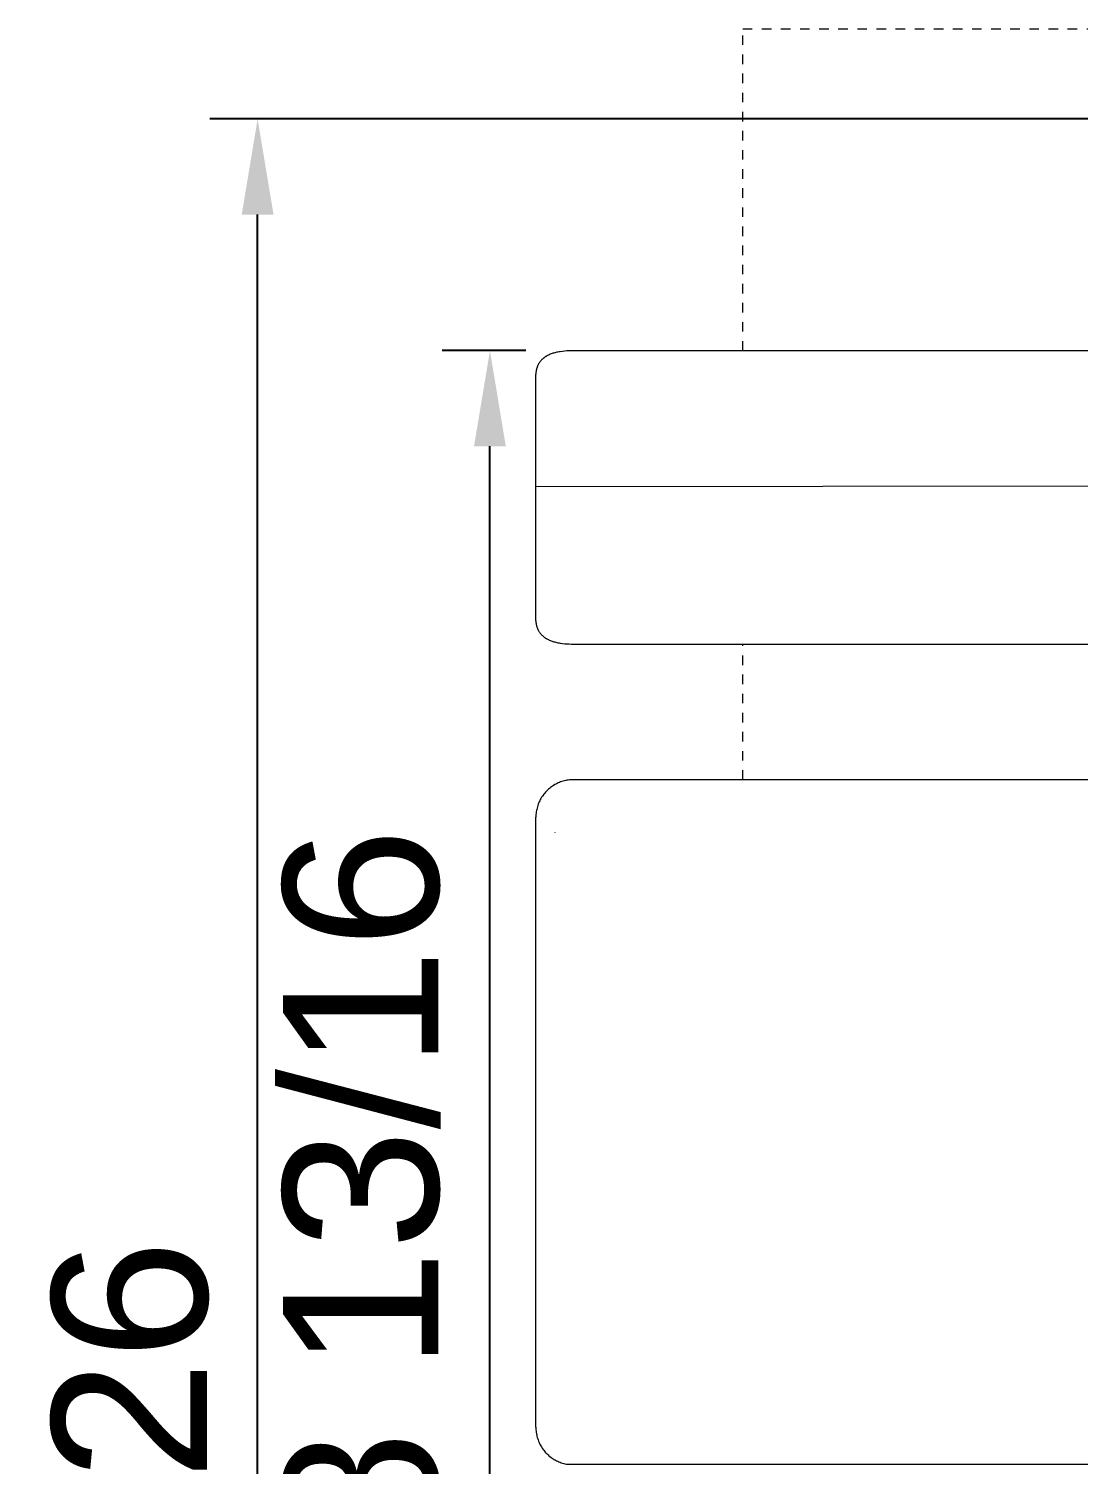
# Model space of a CAD drawing. Header units: inches. Extents: x -9 to 187, y -3 to 135.
# Drawn here: x -7.25 to 3.73, y 60.67 to 75.7 of the extents above; entities that cross this region are included whole.
import ezdxf

# ---------------------------------------------------------------- set-up
doc = ezdxf.new("R2010")
doc.units = ezdxf.units.IN
doc.linetypes.add('HIDDEN', pattern=[1.905, 1.27, -0.635])
for name, color, linetype, lineweight in [('ZANO_R', 7, 'Continuous', 0), ('ZANO_R_przerywana', 250, 'HIDDEN', 0), ('ZANO_W', 1, 'Continuous', 0)]:
    doc.layers.add(name, color=color, linetype=linetype, lineweight=lineweight)
doc.styles.get("Standard").update_dxf_attribs({"font": 'arial.ttf'})
doc.dimstyles.new('amerykanie', dxfattribs={"dimtxt": 50, "dimasz": 50, "dimexe": 0.5, "dimexo": 0.5, "dimgap": 1, "dimtad": 1, "dimdec": 0, "dimzin": 0, "dimlunit": 5, "dimtxsty": 'Standard', "dimcen": 0.09, "dimclrd": 1, "dimclre": 1, "dimclrt": 1, "dimazin": 0, "dimtfac": 1, "dimtdec": 0, "dimtmove": 0, "dimatfit": 3, "dimfxl": 1, "dimtzin": 0, "dimarcsym": 1})

# ---------------------------------------------------------------- blocks, each defined once
blk = doc.blocks.new('*D363')
at = {"layer": 'ZANO_W', "color": 1, "lineweight": -2}
for p, q in [((-2.052, 72.326), (-2.926, 72.326)), ((-2.426, 54.503), (-2.426, 71.326)), ((-2.052, 53.503), (-2.926, 53.503))]:
    blk.add_line(p, q, dxfattribs=at)
at = {"layer": 'ZANO_W', "color": 1}
for points in [[(-2.26, 71.326), (-2.593, 71.326), (-2.426, 72.326)], [(-2.593, 54.503), (-2.26, 54.503), (-2.426, 53.503)]]:
    blk.add_solid(points, dxfattribs=at)
at = {"layer": 'ZANO_W', "color": 1, "insert": (-3.767, 62.914), "char_height": 1.625, "attachment_point": 5, "rotation": 90}
blk.add_mtext('18 13/16', dxfattribs=at)
blk = doc.blocks.new('*D364')
at = {"layer": 'ZANO_W', "color": 1, "lineweight": -2}
for p, q in [((4.744, 74.751), (-5.358, 74.751)), ((-4.858, 49.769), (-4.858, 73.751)), ((4.744, 48.769), (-5.358, 48.769))]:
    blk.add_line(p, q, dxfattribs=at)
at = {"layer": 'ZANO_W', "color": 1}
for points in [[(-4.691, 73.751), (-5.024, 73.751), (-4.858, 74.751)], [(-5.024, 49.769), (-4.691, 49.769), (-4.858, 48.769)]]:
    blk.add_solid(points, dxfattribs=at)
at = {"layer": 'ZANO_W', "color": 1, "insert": (-6.187, 61.76), "char_height": 1.625, "attachment_point": 5, "rotation": 90}
blk.add_mtext('26', dxfattribs=at)

msp = doc.modelspace()

# ---------------------------------------------------------------- linework, layer by layer
at = {"layer": 'ZANO_R'}
for p, q in [((-1.80527, 72.28372), (-1.81463, 72.27935)), ((-1.79577, 72.28779), (-1.80527, 72.28372)), ((-1.78614, 72.29155), (-1.79577, 72.28779)), ((-1.7764, 72.29504), (-1.78614, 72.29155)), ((-1.76658, 72.29825), (-1.7764, 72.29504)), ((-1.75668, 72.30122), (-1.76658, 72.29825)), ((-1.74673, 72.30394), (-1.75668, 72.30122)), ((-1.73675, 72.30645), (-1.74673, 72.30394)), ((-1.72559, 72.30901), (-1.73675, 72.30645)), ((-1.7143, 72.31136), (-1.72559, 72.30901)), ((-1.70286, 72.3135), (-1.7143, 72.31136)), ((-1.69125, 72.31546), (-1.70286, 72.3135)), ((-1.66743, 72.31883), (-1.69125, 72.31546)), ((-1.64268, 72.32154), (-1.66743, 72.31883)), ((-1.62033, 72.32338), (-1.64268, 72.32154)), ((-1.59767, 72.32469), (-1.62033, 72.32338)), ((-1.57475, 72.32548), (-1.59767, 72.32469)), ((-1.5516, 72.32574), (-1.57475, 72.32548)), ((12.03027, 72.32574), (-1.5516, 72.32574)), ((-1.9391, 72.13197), (-1.94027, 72.12701)), ((-1.93781, 72.1369), (-1.9391, 72.13197)), ((-1.93641, 72.14179), (-1.93781, 72.1369)), ((-1.93488, 72.14664), (-1.93641, 72.14179)), ((-1.93324, 72.15144), (-1.93488, 72.14664)), ((-1.93149, 72.15619), (-1.93324, 72.15144)), ((-1.92963, 72.16089), (-1.93149, 72.15619)), ((-1.92736, 72.16619), (-1.92963, 72.16089)), ((-1.92494, 72.17145), (-1.92736, 72.16619)), ((-1.92238, 72.17665), (-1.92494, 72.17145)), ((-1.91967, 72.18178), (-1.92238, 72.17665)), ((-1.91683, 72.18686), (-1.91967, 72.18178)), ((-1.91384, 72.19185), (-1.91683, 72.18686)), ((-1.91072, 72.19677), (-1.91384, 72.19185)), ((-1.90747, 72.20161), (-1.91072, 72.19677)), ((-1.90409, 72.20636), (-1.90747, 72.20161)), ((-1.90059, 72.21101), (-1.90409, 72.20636)), ((-1.89697, 72.21556), (-1.90059, 72.21101)), ((-1.89322, 72.22001), (-1.89697, 72.21556)), ((-1.88937, 72.22436), (-1.89322, 72.22001)), ((-1.88541, 72.22859), (-1.88937, 72.22436)), ((-1.88134, 72.2327), (-1.88541, 72.22859)), ((-1.87718, 72.2367), (-1.88134, 72.2327)), ((-1.87352, 72.24007), (-1.87718, 72.2367)), ((-1.86983, 72.24333), (-1.87352, 72.24007)), ((-1.8661, 72.24649), (-1.86983, 72.24333)), ((-1.86234, 72.24954), (-1.8661, 72.24649)), ((-1.85854, 72.2525), (-1.86234, 72.24954)), ((-1.85471, 72.25536), (-1.85854, 72.2525)), ((-1.85084, 72.25813), (-1.85471, 72.25536)), ((-1.84694, 72.26081), (-1.85084, 72.25813)), ((-1.84301, 72.2634), (-1.84694, 72.26081)), ((-1.83905, 72.26591), (-1.84301, 72.2634)), ((-1.83506, 72.26834), (-1.83905, 72.26591)), ((-1.83103, 72.27068), (-1.83506, 72.26834)), ((-1.82289, 72.27516), (-1.83103, 72.27068)), ((-1.81463, 72.27935), (-1.82289, 72.27516)), ((-1.94521, 72.08668), (-1.94527, 72.08162)), ((-1.94527, 71.01159), (-1.94527, 72.08162)), ((-1.94503, 72.09174), (-1.94521, 72.08668)), ((-1.94472, 72.09681), (-1.94503, 72.09174)), ((-1.94428, 72.10187), (-1.94472, 72.09681)), ((-1.94373, 72.10693), (-1.94428, 72.10187)), ((-1.94305, 72.11198), (-1.94373, 72.10693)), ((-1.94225, 72.11701), (-1.94305, 72.11198)), ((-1.94132, 72.12202), (-1.94225, 72.11701)), ((-1.94027, 72.12701), (-1.94132, 72.12202)), ((-1.94527, 69.49877), (-1.94527, 71.01159)), ((-1.94527, 70.90566), (12.03027, 70.91451)), ((-1.94527, 69.49877), (-1.94521, 69.49372)), ((-1.94521, 69.49372), (-1.94503, 69.48866)), ((-1.94503, 69.48866), (-1.94472, 69.48359)), ((-1.94472, 69.48359), (-1.94428, 69.47853)), ((-1.94428, 69.47853), (-1.94373, 69.47347)), ((-1.94373, 69.47347), (-1.94305, 69.46842)), ((-1.94305, 69.46842), (-1.94225, 69.46339)), ((-1.94225, 69.46339), (-1.94132, 69.45838)), ((-1.94132, 69.45838), (-1.94027, 69.45339)), ((-1.94027, 69.45339), (-1.9391, 69.44843)), ((-1.9391, 69.44843), (-1.93781, 69.4435)), ((-1.93781, 69.4435), (-1.93641, 69.43861)), ((-1.93641, 69.43861), (-1.93488, 69.43376)), ((-1.93488, 69.43376), (-1.93324, 69.42896)), ((-1.93324, 69.42896), (-1.93149, 69.42421)), ((-1.93149, 69.42421), (-1.92963, 69.41951)), ((-1.92963, 69.41951), (-1.92736, 69.4142)), ((-1.92736, 69.4142), (-1.92494, 69.40895)), ((-1.92494, 69.40895), (-1.92238, 69.40375)), ((-1.92238, 69.40375), (-1.91967, 69.39861)), ((-1.91967, 69.39861), (-1.91683, 69.39354)), ((-1.91683, 69.39354), (-1.91384, 69.38854)), ((-1.91384, 69.38854), (-1.91072, 69.38362)), ((-1.91072, 69.38362), (-1.90747, 69.37879)), ((-1.90747, 69.37879), (-1.90409, 69.37404)), ((-1.90409, 69.37404), (-1.90059, 69.36939)), ((-1.90059, 69.36939), (-1.89697, 69.36483)), ((-1.89697, 69.36483), (-1.89322, 69.36038)), ((-1.89322, 69.36038), (-1.88937, 69.35604)), ((-1.88937, 69.35604), (-1.88541, 69.35181)), ((-1.88541, 69.35181), (-1.88134, 69.3477)), ((-1.88134, 69.3477), (-1.87718, 69.3437)), ((-1.87718, 69.3437), (-1.87352, 69.34033)), ((-1.87352, 69.34033), (-1.86983, 69.33707)), ((-1.86983, 69.33707), (-1.8661, 69.33391)), ((-1.8661, 69.33391), (-1.86234, 69.33085)), ((-1.86234, 69.33085), (-1.85854, 69.3279)), ((-1.85854, 69.3279), (-1.85471, 69.32504)), ((-1.85471, 69.32504), (-1.85084, 69.32227)), ((-1.85084, 69.32227), (-1.84694, 69.31959)), ((-1.84694, 69.31959), (-1.84301, 69.317)), ((-1.84301, 69.317), (-1.83905, 69.31449)), ((-1.83905, 69.31449), (-1.83506, 69.31206)), ((-1.83506, 69.31206), (-1.83103, 69.30971)), ((-1.83103, 69.30971), (-1.82289, 69.30524)), ((-1.82289, 69.30524), (-1.81463, 69.30105)), ((-1.81463, 69.30105), (-1.80527, 69.29667)), ((-1.80527, 69.29667), (-1.79577, 69.29261)), ((-1.79577, 69.29261), (-1.78614, 69.28885)), ((-1.78614, 69.28885), (-1.7764, 69.28536)), ((-1.7764, 69.28536), (-1.76658, 69.28215)), ((-1.76658, 69.28215), (-1.75668, 69.27918)), ((-1.75668, 69.27918), (-1.74673, 69.27645)), ((-1.74673, 69.27645), (-1.73675, 69.27395)), ((-1.73675, 69.27395), (-1.72559, 69.27139)), ((-1.72559, 69.27139), (-1.7143, 69.26904)), ((-1.7143, 69.26904), (-1.70286, 69.26689)), ((-1.70286, 69.26689), (-1.69125, 69.26494)), ((-1.69125, 69.26494), (-1.66743, 69.26157)), ((-1.66743, 69.26157), (-1.64268, 69.25886)), ((-1.64268, 69.25886), (-1.62033, 69.25702)), ((-1.62033, 69.25702), (-1.59767, 69.2557)), ((-1.59767, 69.2557), (-1.57475, 69.25492)), ((-1.57475, 69.25492), (-1.5516, 69.25466)), ((-1.5516, 69.25466), (12.03027, 69.25466)), ((-1.75993, 67.77603), (-1.77144, 67.76858)), ((-1.74816, 67.78307), (-1.75993, 67.77603)), ((-1.73615, 67.78969), (-1.74816, 67.78307)), ((-1.72392, 67.7959), (-1.73615, 67.78969)), ((-1.71148, 67.80167), (-1.72392, 67.7959)), ((-1.69884, 67.807), (-1.71148, 67.80167)), ((-1.68603, 67.81189), (-1.69884, 67.807)), ((-1.67305, 67.81633), (-1.68603, 67.81189)), ((-1.65993, 67.82032), (-1.67305, 67.81633)), ((-1.64668, 67.82384), (-1.65993, 67.82032)), ((-1.63331, 67.8269), (-1.64668, 67.82384)), ((-1.61984, 67.82949), (-1.63331, 67.8269)), ((-1.60629, 67.83161), (-1.61984, 67.82949)), ((-1.59267, 67.83326), (-1.60629, 67.83161)), ((-1.57901, 67.83442), (-1.59267, 67.83326)), ((-1.56531, 67.83512), (-1.57901, 67.83442)), ((-1.5516, 67.83533), (-1.56531, 67.83512)), ((12.03027, 67.83533), (-1.5516, 67.83533)), ((-1.89893, 67.62755), (-1.90518, 67.61534)), ((-1.89225, 67.63953), (-1.89893, 67.62755)), ((-1.88517, 67.65127), (-1.89225, 67.63953)), ((-1.87768, 67.66276), (-1.88517, 67.65127)), ((-1.86979, 67.67398), (-1.87768, 67.66276)), ((-1.86151, 67.68491), (-1.86979, 67.67398)), ((-1.85286, 67.69556), (-1.86151, 67.68491)), ((-1.84384, 67.70589), (-1.85286, 67.69556)), ((-1.83447, 67.7159), (-1.84384, 67.70589)), ((-1.82475, 67.72558), (-1.83447, 67.7159)), ((-1.81471, 67.73491), (-1.82475, 67.72558)), ((-1.80434, 67.74389), (-1.81471, 67.73491)), ((-1.79366, 67.7525), (-1.80434, 67.74389)), ((-1.78269, 67.76073), (-1.79366, 67.7525)), ((-1.77144, 67.76858), (-1.78269, 67.76073)), ((-1.94304, 67.48424), (-1.94426, 67.47058)), ((-1.94134, 67.49785), (-1.94304, 67.48424)), ((-1.93917, 67.51139), (-1.94134, 67.49785)), ((-1.93653, 67.52485), (-1.93917, 67.51139)), ((-1.93342, 67.5382), (-1.93653, 67.52485)), ((-1.92984, 67.55144), (-1.93342, 67.5382)), ((-1.92581, 67.56455), (-1.92984, 67.55144)), ((-1.92132, 67.57751), (-1.92581, 67.56455)), ((-1.91638, 67.5903), (-1.92132, 67.57751)), ((-1.911, 67.60292), (-1.91638, 67.5903)), ((-1.90518, 67.61534), (-1.911, 67.60292)), ((-1.94501, 67.45688), (-1.94527, 67.44317)), ((-1.94527, 67.30648), (-1.94527, 67.44317)), ((-1.94426, 67.47058), (-1.94501, 67.45688)), ((-1.94527, 61.05626), (-1.94527, 67.30648)), ((-1.74842, 67.28424), (-1.74844, 67.28207)), ((-1.94527, 61.05626), (-1.94502, 61.04274)), ((-1.94502, 61.04274), (-1.9443, 61.02924)), ((-1.9443, 61.02924), (-1.94312, 61.01577)), ((-1.94312, 61.01577), (-1.94147, 61.00234)), ((-1.94147, 61.00234), (-1.93937, 60.98899)), ((-1.93937, 60.98899), (-1.9368, 60.97571)), ((-1.9368, 60.97571), (-1.93378, 60.96253)), ((-1.93378, 60.96253), (-1.9303, 60.94946)), ((-1.9303, 60.94946), (-1.92638, 60.93652)), ((-1.92638, 60.93652), (-1.92201, 60.92372)), ((-1.92201, 60.92372), (-1.91721, 60.91108)), ((-1.91721, 60.91108), (-1.91197, 60.89861)), ((-1.91197, 60.89861), (-1.90631, 60.88633)), ((-1.90631, 60.88633), (-1.90023, 60.87425)), ((-1.90023, 60.87425), (-1.89374, 60.86239)), ((-1.89374, 60.86239), (-1.88684, 60.85076)), ((-1.88684, 60.85076), (-1.87954, 60.83938)), ((-1.87954, 60.83938), (-1.87186, 60.82825)), ((-1.87186, 60.82825), (-1.8638, 60.81739)), ((-1.8638, 60.81739), (-1.85536, 60.80682)), ((-1.85536, 60.80682), (-1.84657, 60.79654)), ((-1.84657, 60.79654), (-1.83744, 60.78657)), ((-1.83744, 60.78657), (-1.82796, 60.77693)), ((-1.82796, 60.77693), (-1.81816, 60.76761)), ((-1.81816, 60.76761), (-1.80804, 60.75864)), ((-1.80804, 60.75864), (-1.79762, 60.75002)), ((-1.79762, 60.75002), (-1.7869, 60.74177)), ((-1.7869, 60.74177), (-1.77591, 60.73389)), ((-1.77591, 60.73389), (-1.76466, 60.72639)), ((-1.76466, 60.72639), (-1.75315, 60.71929)), ((-1.75315, 60.71929), (-1.74141, 60.71259)), ((-1.74141, 60.71259), (-1.72944, 60.70629)), ((-1.72944, 60.70629), (-1.71727, 60.70041)), ((-1.71727, 60.70041), (-1.70489, 60.69495)), ((-1.70489, 60.69495), (-1.69234, 60.68992)), ((-1.69234, 60.68992), (-1.67962, 60.68533)), ((-1.67962, 60.68533), (-1.66675, 60.68118)), ((-1.66675, 60.68118), (-1.65375, 60.67747)), ((-1.65375, 60.67747), (-1.64062, 60.67422)), ((-1.64062, 60.67422), (-1.62739, 60.67142)), ((-1.62739, 60.67142), (-1.61407, 60.66907)), ((-1.61407, 60.66907), (12.03027, 60.66907))]:
    msp.add_line(p, q, dxfattribs=at)
at = {"layer": 'ZANO_R_przerywana', "ltscale": 0.05}
for p, q in [((0.21995, 75.69609), (12.03027, 75.69609)), ((0.21995, 72.32574), (0.21995, 75.69609)), ((0.21995, 67.83533), (0.21995, 69.25466))]:
    msp.add_line(p, q, dxfattribs=at)

# ---------------------------------------------------------------- dimensions: what is measured, and where the dimension line sits
at = {"layer": 'ZANO_W'}
dim = msp.add_linear_dim(base=(-4.85759, 74.75126), p1=(5.24418, 48.76856), p2=(5.24418, 74.75126), angle=90, dimstyle='amerykanie', override={"dimtxt": 1.625, "dimasz": 1, "dimgap": 0.5, "dimdec": 4, "dimaunit": 1, "dimadec": 1, "dimtdec": 4, "dimtmove": 1, "dimfrac": 2}, dxfattribs=at)
dim.commit()
dim.dimension.update_dxf_attribs({"geometry": '*D364', "text_midpoint": (-6.18727, 61.75991)})
dim = msp.add_aligned_dim(p1=(-1.5516, 53.50282), p2=(-1.5516, 72.32574), distance=0.87474, dimstyle='amerykanie', override={"dimtxt": 1.625, "dimasz": 1, "dimgap": 0.5, "dimdec": 4, "dimaunit": 1, "dimadec": 1, "dimtdec": 4, "dimtmove": 1, "dimfrac": 2}, dxfattribs=at)
dim.commit()
dim.dimension.update_dxf_attribs({"geometry": '*D363', "text_midpoint": (-3.7671, 62.91428)})

doc.saveas('drawing.dxf')
